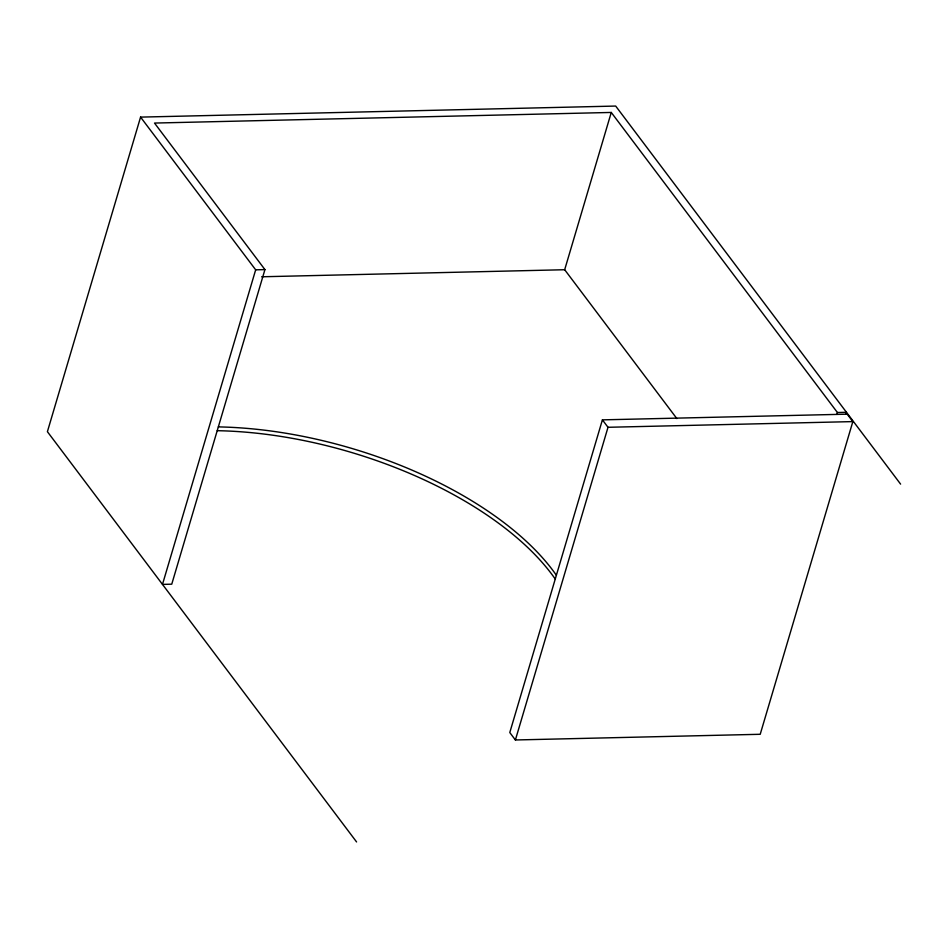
<?xml version="1.0" encoding="UTF-8"?>
<svg xmlns="http://www.w3.org/2000/svg" width="948" height="948" viewBox="0 0 948 948"><rect width="100%" height="100%" fill="white"/><g stroke="black" fill="none" stroke-linecap="round" stroke-linejoin="round"><path stroke-width="1.42" d="M900.6 484.12L615.679 106.058L140.577 117.114L47.4 431.684L356.578 841.942M140.577 117.114L255.676 269.825L162.487 584.395L171.754 584.181L264.93 269.599L154.5 123.062L611.27 112.445L837.416 412.51L836.847 414.406M676.86 418.589L564.676 269.73L611.27 112.445M602.407 419.857L509.787 732.543L515.392 739.973L760.213 734.285L852.845 421.599L847.239 414.169L602.407 419.857L608.012 427.287L515.392 739.973M845.912 414.205L846.481 412.309L837.416 412.51M255.676 269.825L264.93 269.599M261.636 276.78L564.676 269.73M608.012 427.287L852.845 421.599M217.222 430.688A272.052 132.72 16.5 0 1 555.255 579.05M218.348 426.896A272.052 132.72 16.5 0 1 556.381 575.258"/></g></svg>
